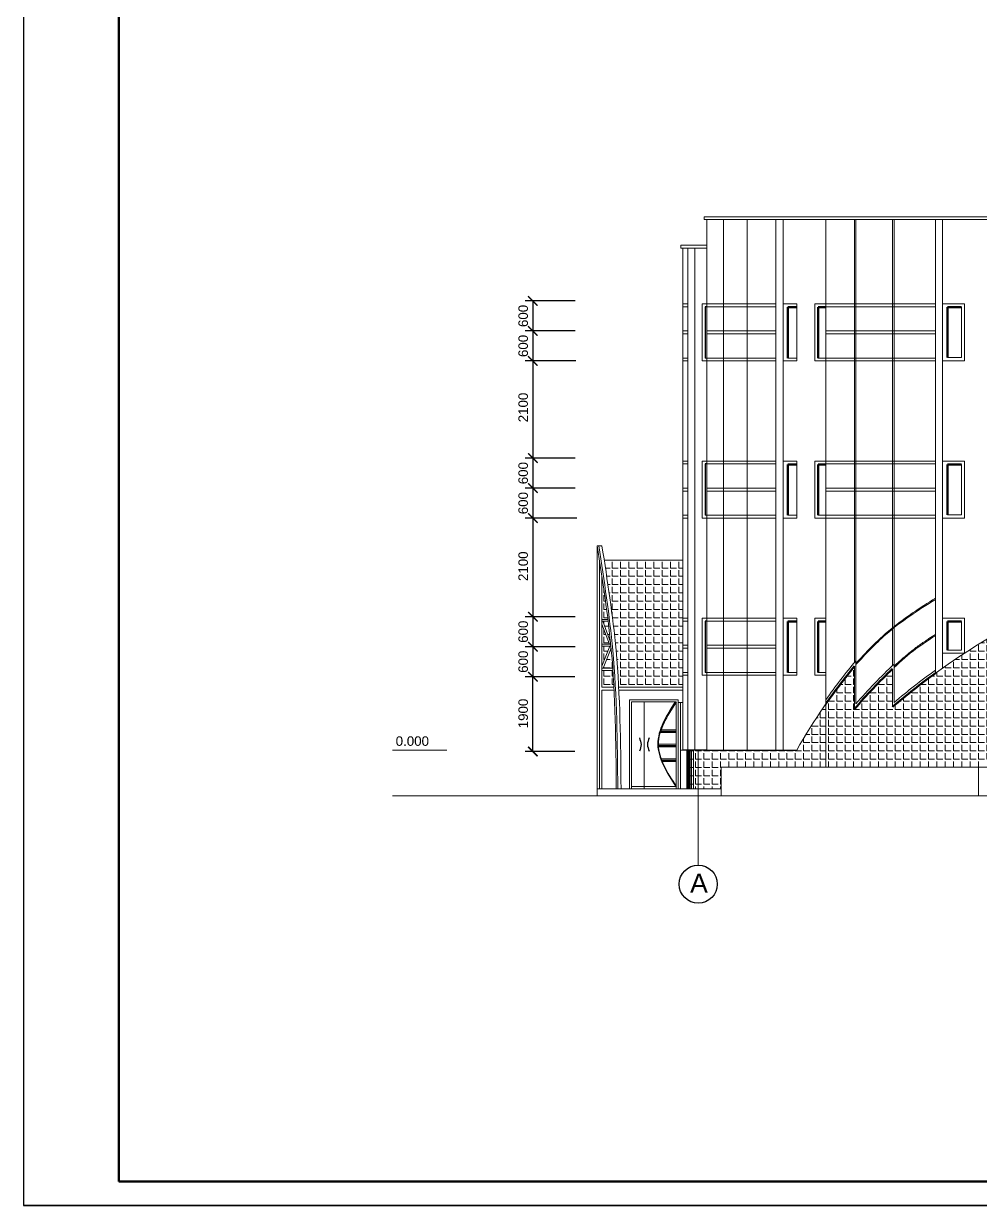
# Model space of a CAD drawing. Header units: millimetres. Extents: x -273 to 3634, y 3015 to 4572.
# Drawn here: x -272.9 to -72.1, y 3978 to 4226.1 of the extents above; entities that cross this region are included whole.
import ezdxf

# ---------------------------------------------------------------- set-up
doc = ezdxf.new("R2010")
doc.units = ezdxf.units.MM
doc.layers.add('@', color=250, linetype='Continuous', lineweight=60)
doc.styles.get("Standard").update_dxf_attribs({"font": 'arial.ttf', "height": 2})
doc.dimstyles.new('ISO-25', dxfattribs={"dimtxt": 2, "dimasz": 2, "dimexe": 1.6, "dimexo": 1, "dimgap": 1, "dimtad": 1, "dimdsep": 46, "dimtxsty": 'Standard', "dimblk": 'ARCHTICK', "dimcen": 2, "dimadec": 0, "dimazin": 0, "dimtfac": 1, "dimtmove": 0, "dimatfit": 3, "dimfxl": 1, "dimarcsym": 0})
pattern_1 = [(0, (-402.5253, 3013.3849), (0, 1.74625), [1.27, -0.47625]), (90, (-402.5253, 3013.3849), (-1.74625, 1e-16), [1.27, -0.47625])]

# ---------------------------------------------------------------- blocks, each defined once
blk = doc.blocks.new('*D50')
at = {"layer": '@', "color": 0, "lineweight": -2, "transparency": 16777216}
blk.add_line((-143.33, 4351.9), (-147.67, 4368.35), dxfattribs=at)
at = {"layer": '@', "color": 0, "lineweight": 15, "transparency": 16777216}
blk.add_solid([(-147.02, 4368.52), (-148.31, 4368.18), (-148.69, 4372.22)], dxfattribs=at)
at = {"layer": 'Defpoints', "color": 0, "lineweight": 15, "transparency": 16777216}
for p in [(-148.69, 4372.22), (-97.69, 4178.83)]:
    blk.add_point(p, dxfattribs=at)
at = {"layer": '@', "color": 0, "lineweight": 15, "transparency": 16777216, "insert": (-143.03, 4358.7), "char_height": 2, "attachment_point": 5, "rotation": 284.774}
blk.add_mtext('R=20.0m', dxfattribs=at)
blk = doc.blocks.new('*D51')
at = {"layer": '@', "color": 0, "lineweight": -2, "transparency": 16777216}
blk.add_line((-88.85, 4309.51), (-92.99, 4346.18), dxfattribs=at)
at = {"layer": '@', "color": 0, "lineweight": 15, "transparency": 16777216}
blk.add_solid([(-92.33, 4346.26), (-93.65, 4346.11), (-93.44, 4350.16)], dxfattribs=at)
at = {"layer": 'Defpoints', "color": 0, "lineweight": 15, "transparency": 16777216}
for p in [(-93.44, 4350.16), (-73.69, 4175.27)]:
    blk.add_point(p, dxfattribs=at)
at = {"layer": '@', "color": 0, "lineweight": 15, "transparency": 16777216, "insert": (-87.57, 4316.2), "char_height": 2, "attachment_point": 5, "rotation": 276.4445}
blk.add_mtext('R=17.6m', dxfattribs=at)
blk = doc.blocks.new('_ArchTick')
at = {"color": 0, "linetype": 'ByBlock', "lineweight": 15, "const_width": 0.15}
blk.add_lwpolyline([(-0.5, -0.5), (0.5, 0.5)], dxfattribs=at)
blk = doc.blocks.new('*D62')
at = {"layer": '@', "color": 0, "lineweight": -2, "transparency": 16777216}
for p, q in [((-157.19, 4088.95), (-167.59, 4088.95)), ((-165.99, 4073.25), (-165.99, 4088.95)), ((-157.19, 4073.25), (-167.59, 4073.25))]:
    blk.add_line(p, q, dxfattribs=at)
at = {"layer": 'Defpoints', "color": 0, "lineweight": 15, "transparency": 16777216}
for p in [(-165.99, 4088.95), (-156.19, 4088.95), (-156.19, 4073.25)]:
    blk.add_point(p, dxfattribs=at)
at = {"layer": '@', "color": 0, "lineweight": -2, "transparency": 16777216, "xscale": 2, "yscale": 2, "zscale": 2}
for p, rotation in [((-165.99, 4088.95), 90), ((-165.99, 4073.25), 270)]:
    blk.add_blockref('_ArchTick', p, dxfattribs=dict(at, rotation=rotation))
at = {"layer": '@', "color": 0, "lineweight": 15, "transparency": 16777216, "insert": (-168.01, 4081.23), "char_height": 2, "attachment_point": 5, "rotation": 90}
blk.add_mtext('1900', dxfattribs=at)
blk = doc.blocks.new('*D63')
at = {"layer": '@', "color": 0, "lineweight": -2, "transparency": 16777216}
for p, q in [((-157.14, 4095.25), (-167.59, 4095.25)), ((-165.99, 4095.25), (-165.99, 4088.95)), ((-166.99, 4088.95), (-167.59, 4088.95))]:
    blk.add_line(p, q, dxfattribs=at)
at = {"layer": 'Defpoints', "color": 0, "lineweight": 15, "transparency": 16777216}
for p in [(-156.14, 4095.25), (-165.99, 4088.95), (-165.99, 4088.95)]:
    blk.add_point(p, dxfattribs=at)
at = {"layer": '@', "color": 0, "lineweight": -2, "transparency": 16777216, "xscale": 2, "yscale": 2, "zscale": 2}
for p, rotation in [((-165.99, 4095.25), 90), ((-165.99, 4088.95), 270)]:
    blk.add_blockref('_ArchTick', p, dxfattribs=dict(at, rotation=rotation))
at = {"layer": '@', "color": 0, "lineweight": 15, "transparency": 16777216, "insert": (-168.01, 4092.1), "char_height": 2, "attachment_point": 5, "rotation": 90}
blk.add_mtext('600', dxfattribs=at)
blk = doc.blocks.new('*D64')
at = {"layer": '@', "color": 0, "lineweight": -2, "transparency": 16777216}
for p, q in [((-157.14, 4101.55), (-167.59, 4101.55)), ((-165.99, 4101.55), (-165.99, 4095.25)), ((-166.99, 4095.25), (-167.59, 4095.25))]:
    blk.add_line(p, q, dxfattribs=at)
at = {"layer": 'Defpoints', "color": 0, "lineweight": 15, "transparency": 16777216}
for p in [(-156.14, 4101.55), (-165.99, 4095.25), (-165.99, 4095.25)]:
    blk.add_point(p, dxfattribs=at)
at = {"layer": '@', "color": 0, "lineweight": -2, "transparency": 16777216, "xscale": 2, "yscale": 2, "zscale": 2}
for p, rotation in [((-165.99, 4101.55), 90), ((-165.99, 4095.25), 270)]:
    blk.add_blockref('_ArchTick', p, dxfattribs=dict(at, rotation=rotation))
at = {"layer": '@', "color": 0, "lineweight": 15, "transparency": 16777216, "insert": (-168.01, 4098.4), "char_height": 2, "attachment_point": 5, "rotation": 90}
blk.add_mtext('600', dxfattribs=at)
blk = doc.blocks.new('*D65')
at = {"layer": '@', "color": 0, "lineweight": -2, "transparency": 16777216}
for p, q in [((-156.76, 4122.25), (-167.59, 4122.25)), ((-165.99, 4122.25), (-165.99, 4101.55)), ((-166.99, 4101.55), (-167.59, 4101.55))]:
    blk.add_line(p, q, dxfattribs=at)
at = {"layer": 'Defpoints', "color": 0, "lineweight": 15, "transparency": 16777216}
for p in [(-155.76, 4122.25), (-165.99, 4101.55), (-165.99, 4101.55)]:
    blk.add_point(p, dxfattribs=at)
at = {"layer": '@', "color": 0, "lineweight": -2, "transparency": 16777216, "xscale": 2, "yscale": 2, "zscale": 2}
for p, rotation in [((-165.99, 4122.25), 90), ((-165.99, 4101.55), 270)]:
    blk.add_blockref('_ArchTick', p, dxfattribs=dict(at, rotation=rotation))
at = {"layer": '@', "color": 0, "lineweight": 15, "transparency": 16777216, "insert": (-168.01, 4112.15), "char_height": 2, "attachment_point": 5, "rotation": 90}
blk.add_mtext('2100', dxfattribs=at)
blk = doc.blocks.new('*D66')
at = {"layer": '@', "color": 0, "lineweight": -2, "transparency": 16777216}
for p, q in [((-157.14, 4134.85), (-167.59, 4134.85)), ((-165.99, 4134.85), (-165.99, 4128.55)), ((-166.99, 4128.55), (-167.59, 4128.55))]:
    blk.add_line(p, q, dxfattribs=at)
at = {"layer": 'Defpoints', "color": 0, "lineweight": 15, "transparency": 16777216}
for p in [(-156.14, 4134.85), (-165.99, 4128.55), (-165.99, 4128.55)]:
    blk.add_point(p, dxfattribs=at)
at = {"layer": '@', "color": 0, "lineweight": -2, "transparency": 16777216, "xscale": 2, "yscale": 2, "zscale": 2}
for p, rotation in [((-165.99, 4134.85), 90), ((-165.99, 4128.55), 270)]:
    blk.add_blockref('_ArchTick', p, dxfattribs=dict(at, rotation=rotation))
at = {"layer": '@', "color": 0, "lineweight": 15, "transparency": 16777216, "insert": (-168.01, 4131.7), "char_height": 2, "attachment_point": 5, "rotation": 90}
blk.add_mtext('600', dxfattribs=at)
blk = doc.blocks.new('*D67')
at = {"layer": '@', "color": 0, "lineweight": -2, "transparency": 16777216}
for p, q in [((-157.14, 4128.55), (-167.59, 4128.55)), ((-165.99, 4128.55), (-165.99, 4122.25)), ((-166.99, 4122.25), (-167.59, 4122.25))]:
    blk.add_line(p, q, dxfattribs=at)
at = {"layer": 'Defpoints', "color": 0, "lineweight": 15, "transparency": 16777216}
for p in [(-156.14, 4128.55), (-165.99, 4122.25), (-165.99, 4122.25)]:
    blk.add_point(p, dxfattribs=at)
at = {"layer": '@', "color": 0, "lineweight": -2, "transparency": 16777216, "xscale": 2, "yscale": 2, "zscale": 2}
for p, rotation in [((-165.99, 4128.55), 90), ((-165.99, 4122.25), 270)]:
    blk.add_blockref('_ArchTick', p, dxfattribs=dict(at, rotation=rotation))
at = {"layer": '@', "color": 0, "lineweight": 15, "transparency": 16777216, "insert": (-168.01, 4125.4), "char_height": 2, "attachment_point": 5, "rotation": 90}
blk.add_mtext('600', dxfattribs=at)
blk = doc.blocks.new('*D68')
at = {"layer": '@', "color": 0, "lineweight": -2, "transparency": 16777216}
for p, q in [((-157.14, 4161.55), (-167.59, 4161.55)), ((-165.99, 4161.55), (-165.99, 4155.25)), ((-166.99, 4155.25), (-167.59, 4155.25))]:
    blk.add_line(p, q, dxfattribs=at)
at = {"layer": 'Defpoints', "color": 0, "lineweight": 15, "transparency": 16777216}
for p in [(-156.14, 4161.55), (-165.99, 4155.25), (-165.99, 4155.25)]:
    blk.add_point(p, dxfattribs=at)
at = {"layer": '@', "color": 0, "lineweight": -2, "transparency": 16777216, "xscale": 2, "yscale": 2, "zscale": 2}
for p, rotation in [((-165.99, 4161.55), 90), ((-165.99, 4155.25), 270)]:
    blk.add_blockref('_ArchTick', p, dxfattribs=dict(at, rotation=rotation))
at = {"layer": '@', "color": 0, "lineweight": 15, "transparency": 16777216, "insert": (-168.01, 4158.4), "char_height": 2, "attachment_point": 5, "rotation": 90}
blk.add_mtext('600', dxfattribs=at)
blk = doc.blocks.new('*D69')
at = {"layer": '@', "color": 0, "lineweight": -2, "transparency": 16777216}
for p, q in [((-157.14, 4167.85), (-167.59, 4167.85)), ((-165.99, 4167.85), (-165.99, 4161.55)), ((-166.99, 4161.55), (-167.59, 4161.55))]:
    blk.add_line(p, q, dxfattribs=at)
at = {"layer": 'Defpoints', "color": 0, "lineweight": 15, "transparency": 16777216}
for p in [(-156.14, 4167.85), (-165.99, 4161.55), (-165.99, 4161.55)]:
    blk.add_point(p, dxfattribs=at)
at = {"layer": '@', "color": 0, "lineweight": -2, "transparency": 16777216, "xscale": 2, "yscale": 2, "zscale": 2}
for p, rotation in [((-165.99, 4167.85), 90), ((-165.99, 4161.55), 270)]:
    blk.add_blockref('_ArchTick', p, dxfattribs=dict(at, rotation=rotation))
at = {"layer": '@', "color": 0, "lineweight": 15, "transparency": 16777216, "insert": (-168.01, 4164.7), "char_height": 2, "attachment_point": 5, "rotation": 90}
blk.add_mtext('600', dxfattribs=at)
blk = doc.blocks.new('*D70')
at = {"layer": '@', "color": 0, "lineweight": -2, "transparency": 16777216}
for p, q in [((-156.99, 4155.25), (-167.59, 4155.25)), ((-165.99, 4155.25), (-165.99, 4134.85)), ((-166.99, 4134.85), (-167.59, 4134.85))]:
    blk.add_line(p, q, dxfattribs=at)
at = {"layer": 'Defpoints', "color": 0, "lineweight": 15, "transparency": 16777216}
for p in [(-155.99, 4155.25), (-165.99, 4134.85), (-165.99, 4134.85)]:
    blk.add_point(p, dxfattribs=at)
at = {"layer": '@', "color": 0, "lineweight": -2, "transparency": 16777216, "xscale": 2, "yscale": 2, "zscale": 2}
for p, rotation in [((-165.99, 4155.25), 90), ((-165.99, 4134.85), 270)]:
    blk.add_blockref('_ArchTick', p, dxfattribs=dict(at, rotation=rotation))
at = {"layer": '@', "color": 0, "lineweight": 15, "transparency": 16777216, "insert": (-168.01, 4145.48), "char_height": 2, "attachment_point": 5, "rotation": 90}
blk.add_mtext('2100', dxfattribs=at)

msp = doc.modelspace()

# ---------------------------------------------------------------- hatches: boundary and pattern name
at = {"layer": '@', "lineweight": 15}
h = msp.add_hatch(dxfattribs=at)
h.set_pattern_fill('ANGLE', color=0, scale=0.25, style=0)
h.set_pattern_definition(pattern_1)
edge = h.paths.add_edge_path()
edge.add_line((-134.48, 4113.445), (-151.014, 4113.445))
edge.add_spline(control_points=[(-151.014, 4113.445), (-150.039, 4107.145), (-148.733, 4098.264), (-148.114, 4089.324), (-147.976, 4086.726)], knot_values=[3.0323442, 3.0323442, 3.0323442, 3.0323442, 22.1357286, 29.9451581, 29.9451581, 29.9451581, 29.9451581], degree=3, periodic=0)
edge.add_line((-147.976, 4086.726), (-134.48, 4086.726))
edge.add_line((-134.48, 4086.726), (-134.48, 4113.445))
edge = h.paths.add_edge_path()
edge.add_line((-151.48, 4100.932), (-150.229, 4100.932))
edge.add_spline(control_points=[(-150.229, 4100.932), (-150.601, 4103.942), (-151.029, 4106.948), (-151.48, 4109.951)], knot_values=[6.5631918, 6.5631918, 6.5631918, 6.5631918, 15.6673677, 15.6673677, 15.6673677, 15.6673677], degree=3, periodic=0)
edge.add_line((-151.48, 4109.951), (-151.48, 4100.932))
edge = h.paths.add_edge_path()
edge.add_line((-150.188, 4100.598), (-151.297, 4100.598))
edge.add_line((-151.297, 4100.598), (-149.698, 4096.239))
edge.add_spline(control_points=[(-149.698, 4096.239), (-149.846, 4097.694), (-150.01, 4099.146), (-150.188, 4100.598)], knot_values=[16.0040137, 16.0040137, 16.0040137, 16.0040137, 20.3933235, 20.3933235, 20.3933235, 20.3933235], degree=3, periodic=0)
h.paths.add_polyline_path([(-151.48, 4095.766), (-149.92, 4095.766), (-151.48, 4100.02)])
h.paths.add_polyline_path([(-151.48, 4091.171), (-149.81, 4095.374), (-151.48, 4095.374)])
edge = h.paths.add_edge_path()
edge.add_line((-151.243, 4090.746), (-149.225, 4090.746))
edge.add_spline(control_points=[(-149.225, 4090.746), (-149.315, 4092.001), (-149.428, 4093.404), (-149.558, 4094.806), (-149.573, 4094.956)], knot_values=[21.6844941, 21.6844941, 21.6844941, 21.6844941, 25.4623589, 25.9135934, 25.9135934, 25.9135934, 25.9135934], degree=3, periodic=0)
edge.add_line((-149.573, 4094.956), (-151.243, 4090.746))
edge = h.paths.add_edge_path()
edge.add_spline(control_points=[(-148.976, 4086.726), (-149.038, 4087.892), (-149.108, 4089.058), (-149.188, 4090.223)], knot_values=[26.4387806, 26.4387806, 26.4387806, 26.4387806, 29.9451581, 29.9451581, 29.9451581, 29.9451581], degree=3, periodic=0)
edge.add_line((-149.188, 4090.223), (-151.48, 4090.223))
edge.add_line((-151.48, 4090.223), (-151.48, 4086.726))
edge.add_line((-151.48, 4086.726), (-148.976, 4086.726))
h.paths.add_polyline_path([(-133.687, 4065.445), (-133.557, 4065.445), (-133.557, 4073.545), (-133.687, 4073.545)])
h.paths.add_polyline_path([(-133.557, 4065.445), (-133.48, 4065.445), (-133.48, 4073.545), (-133.557, 4073.545)])
h.paths.add_polyline_path([(-133.18, 4073.545), (-133.48, 4073.545), (-133.48, 4065.445), (-133.18, 4065.445)])
h.paths.add_polyline_path([(-132.689, 4073.545), (-133.18, 4073.545), (-133.18, 4065.445), (-132.689, 4065.445)])
h.paths.add_polyline_path([(-131.38, 4073.545), (-132.689, 4073.545), (-132.689, 4065.445), (-131.38, 4065.445)])
h.paths.add_polyline_path([(-126.48, 4069.945), (-104.483, 4069.945), (-104.483, 4083.256, 0.0235939), (-110.582, 4073.545), (-129.48, 4073.545), (-131.38, 4073.545), (-131.38, 4065.445), (-126.48, 4065.445)])
h = msp.add_hatch(dxfattribs=at)
h.set_pattern_fill('ANGLE', color=0, scale=0.25, style=0)
h.set_pattern_definition(pattern_1)
h.paths.add_polyline_path([(-64.995, 4072.945), (-58.343, 4072.945), (-58.343, 4074.445), (-48.48, 4074.445), (-48.48, 4102.245), (-60.505, 4102.245, 0.0642343), (-90.483, 4082.634), (-90.483, 4090.621, 0.0239454), (-98.483, 4082.168), (-98.483, 4091.169, 0.020428), (-104.483, 4083.256), (-104.483, 4069.945), (-71.646, 4069.945), (-71.646, 4071.445), (-64.995, 4071.445)])

# ---------------------------------------------------------------- linework, layer by layer
at = {"layer": '@', "color": 0, "lineweight": 30}
for p, q in [((-272.864, 4571.956), (-272.864, 3977.956)), ((-129.48, 4166.645), (-129.812, 4166.645)), ((-129.812, 4166.645), (-129.812, 4155.845)), ((-129.812, 4133.645), (-129.812, 4122.845)), ((-129.48, 4133.645), (-129.812, 4133.645)), ((-129.812, 4100.645), (-129.812, 4089.845)), ((-129.48, 4100.645), (-129.812, 4100.645)), ((-129.48, 4073.545), (-134.48, 4073.545)), ((-129.48, 4073.545), (-110.582, 4073.545)), ((-272.864, 3977.956), (568.136, 3977.956)), ((568.136, 3977.956), (-272.864, 3977.956))]:
    msp.add_line(p, q, dxfattribs=at)
at = {"layer": '@', "color": 0, "lineweight": 50}
for p, q in [((-252.864, 4566.956), (-252.864, 3982.956)), ((-112.483, 4166.545), (-110.557, 4166.545)), ((-112.483, 4166.545), (-112.483, 4155.845)), ((-106.071, 4166.545), (-106.071, 4155.845)), ((-104.483, 4166.545), (-106.071, 4166.545)), ((-78.986, 4166.545), (-78.986, 4155.945)), ((-78.986, 4166.545), (-75.986, 4166.545)), ((-112.483, 4133.545), (-112.483, 4122.845)), ((-112.483, 4133.545), (-110.557, 4133.545)), ((-106.071, 4133.545), (-106.071, 4122.845)), ((-104.483, 4133.545), (-106.071, 4133.545)), ((-78.986, 4133.545), (-78.986, 4122.945)), ((-78.986, 4133.545), (-75.986, 4133.545)), ((-112.483, 4100.545), (-112.483, 4089.845)), ((-112.483, 4100.545), (-110.557, 4100.545)), ((-106.071, 4100.545), (-106.071, 4089.845)), ((-104.483, 4100.545), (-106.071, 4100.545)), ((-78.986, 4100.545), (-78.986, 4094.499)), ((-78.986, 4100.545), (-75.986, 4100.545)), ((-135.925, 4077.387), (-139.242, 4077.387)), ((-135.925, 4074.341), (-139.688, 4074.341)), ((-135.925, 4071.294), (-138.95, 4071.294)), ((563.136, 3982.956), (-252.864, 3982.956))]:
    msp.add_line(p, q, dxfattribs=at)
at = {"layer": '@', "color": 0, "lineweight": 15}
for p, q in [((-130.016, 4185.545), (-19.48, 4185.545)), ((-130.016, 4185.545), (-130.016, 4184.945)), ((-130.016, 4184.945), (-19.48, 4184.945)), ((-129.48, 4184.945), (-129.48, 4073.545)), ((-125.98, 4184.945), (-125.98, 4073.545)), ((-120.98, 4184.945), (-120.98, 4073.545)), ((-114.98, 4184.945), (-114.98, 4073.545)), ((-113.483, 4184.945), (-113.483, 4073.545)), ((-104.483, 4184.945), (-104.483, 4069.945)), ((-98.483, 4184.945), (-98.483, 4091.952)), ((-98.183, 4184.945), (-98.183, 4083.278)), ((-90.483, 4184.945), (-90.483, 4091.312)), ((-90.183, 4184.945), (-90.183, 4083.545)), ((-81.483, 4184.945), (-81.483, 4089.716)), ((-79.986, 4184.945), (-79.986, 4090.783)), ((-134.48, 4179.545), (-134.94, 4179.545)), ((-134.94, 4179.545), (-134.94, 4178.945)), ((-134.48, 4178.945), (-134.94, 4178.945)), ((-134.48, 4179.545), (-129.48, 4179.545)), ((-134.48, 4073.545), (-134.48, 4178.945)), ((-134.48, 4178.945), (-129.48, 4178.945)), ((-133.48, 4073.545), (-133.48, 4178.945)), ((-131.98, 4073.545), (-131.98, 4178.945)), ((-133.48, 4167.245), (-134.48, 4167.245)), ((-133.48, 4166.645), (-134.48, 4166.645)), ((-129.48, 4167.245), (-130.43, 4167.245)), ((-130.43, 4167.245), (-130.43, 4155.245)), ((-129.48, 4167.245), (-114.98, 4167.245)), ((-129.48, 4166.645), (-114.98, 4166.645)), ((-113.483, 4167.245), (-112.483, 4167.245)), ((-112.483, 4167.245), (-110.557, 4167.245)), ((-110.557, 4155.245), (-110.557, 4167.245)), ((-106.78, 4167.245), (-106.78, 4155.245)), ((-104.483, 4167.245), (-106.78, 4167.245)), ((-104.483, 4167.245), (-81.483, 4167.245)), ((-104.483, 4166.645), (-81.483, 4166.645)), ((-79.986, 4167.245), (-78.986, 4167.245)), ((-78.986, 4167.245), (-75.986, 4167.245)), ((-75.986, 4167.245), (-75.386, 4167.245)), ((-75.986, 4155.945), (-75.986, 4166.545)), ((-75.386, 4167.245), (-75.386, 4155.245)), ((-133.48, 4161.545), (-134.48, 4161.545)), ((-129.48, 4161.545), (-114.98, 4161.545)), ((-104.483, 4161.545), (-81.483, 4161.545)), ((-133.48, 4160.945), (-134.48, 4160.945)), ((-129.48, 4160.945), (-114.98, 4160.945)), ((-104.483, 4160.945), (-81.483, 4160.945)), ((-133.48, 4155.845), (-134.48, 4155.845)), ((-133.48, 4155.245), (-134.48, 4155.245)), ((-129.48, 4155.245), (-130.43, 4155.245)), ((-129.812, 4155.845), (-129.48, 4155.845)), ((-129.48, 4155.845), (-114.98, 4155.845)), ((-129.48, 4155.245), (-114.98, 4155.245)), ((-113.483, 4155.245), (-112.483, 4155.245)), ((-112.483, 4155.845), (-110.557, 4155.845)), ((-112.483, 4155.245), (-110.557, 4155.245)), ((-104.483, 4155.245), (-106.78, 4155.245)), ((-104.483, 4155.845), (-106.071, 4155.845)), ((-104.483, 4155.845), (-81.483, 4155.845)), ((-104.483, 4155.245), (-81.483, 4155.245)), ((-79.986, 4155.245), (-78.986, 4155.245)), ((-78.986, 4155.945), (-75.986, 4155.945)), ((-78.986, 4155.245), (-75.386, 4155.245)), ((-133.48, 4134.245), (-134.48, 4134.245)), ((-130.43, 4134.245), (-130.43, 4122.245)), ((-129.48, 4134.245), (-130.43, 4134.245)), ((-129.48, 4134.245), (-114.98, 4134.245)), ((-113.483, 4134.245), (-112.483, 4134.245)), ((-112.483, 4134.245), (-110.557, 4134.245)), ((-110.557, 4122.245), (-110.557, 4134.245)), ((-106.78, 4134.245), (-106.78, 4122.245)), ((-104.483, 4134.245), (-106.78, 4134.245)), ((-104.483, 4134.245), (-81.483, 4134.245)), ((-79.986, 4134.245), (-78.986, 4134.245)), ((-78.986, 4134.245), (-75.986, 4134.245)), ((-75.986, 4134.245), (-75.386, 4134.245)), ((-75.386, 4134.245), (-75.386, 4122.245)), ((-133.48, 4133.645), (-134.48, 4133.645)), ((-129.48, 4133.645), (-114.98, 4133.645)), ((-104.483, 4133.645), (-81.483, 4133.645)), ((-75.986, 4122.945), (-75.986, 4133.545)), ((-133.48, 4128.545), (-134.48, 4128.545)), ((-133.48, 4127.945), (-134.48, 4127.945)), ((-129.48, 4128.545), (-114.98, 4128.545)), ((-129.48, 4127.945), (-114.98, 4127.945)), ((-104.483, 4128.545), (-81.483, 4128.545)), ((-104.483, 4127.945), (-81.483, 4127.945)), ((-133.48, 4122.845), (-134.48, 4122.845)), ((-133.48, 4122.245), (-134.48, 4122.245)), ((-129.48, 4122.245), (-130.43, 4122.245)), ((-129.812, 4122.845), (-129.48, 4122.845)), ((-129.48, 4122.845), (-114.98, 4122.845)), ((-129.48, 4122.245), (-114.98, 4122.245)), ((-113.483, 4122.245), (-112.483, 4122.245)), ((-112.483, 4122.845), (-110.557, 4122.845)), ((-112.483, 4122.245), (-110.557, 4122.245)), ((-104.483, 4122.245), (-106.78, 4122.245)), ((-104.483, 4122.845), (-106.071, 4122.845)), ((-104.483, 4122.845), (-81.483, 4122.845)), ((-104.483, 4122.245), (-81.483, 4122.245)), ((-79.986, 4122.245), (-78.986, 4122.245)), ((-78.986, 4122.945), (-75.986, 4122.945)), ((-78.986, 4122.245), (-75.386, 4122.245)), ((-152.48, 4116.445), (-152.48, 4063.945)), ((-152.48, 4116.445), (-151.48, 4116.445)), ((-151.98, 4113.228), (-151.98, 4065.445)), ((-151.014, 4113.445), (-134.48, 4113.445)), ((-151.48, 4109.951), (-151.48, 4086.726)), ((-151.48, 4100.932), (-150.229, 4100.932)), ((-151.48, 4100.598), (-150.188, 4100.598)), ((-151.48, 4100.02), (-149.92, 4095.766)), ((-151.297, 4100.598), (-149.698, 4096.239)), ((-133.48, 4101.245), (-134.48, 4101.245)), ((-133.48, 4100.645), (-134.48, 4100.645)), ((-130.43, 4101.245), (-130.43, 4089.245)), ((-129.48, 4101.245), (-130.43, 4101.245)), ((-129.48, 4101.245), (-114.98, 4101.245)), ((-129.48, 4100.645), (-114.98, 4100.645)), ((-113.483, 4101.245), (-112.483, 4101.245)), ((-112.483, 4101.245), (-110.557, 4101.245)), ((-110.557, 4089.245), (-110.557, 4101.245)), ((-106.78, 4101.245), (-106.78, 4089.245)), ((-104.483, 4101.245), (-106.78, 4101.245)), ((-79.986, 4101.245), (-78.986, 4101.245)), ((-78.986, 4101.245), (-75.986, 4101.245)), ((-75.986, 4101.245), (-75.386, 4101.245)), ((-75.986, 4094.499), (-75.986, 4100.545)), ((-75.386, 4101.245), (-75.386, 4093.882)), ((-151.48, 4095.766), (-149.651, 4095.766)), ((-151.48, 4095.374), (-149.613, 4095.374)), ((-151.48, 4091.171), (-149.81, 4095.374)), ((-151.243, 4090.746), (-149.573, 4094.956)), ((-133.48, 4095.545), (-134.48, 4095.545)), ((-133.48, 4094.945), (-134.48, 4094.945)), ((-129.48, 4095.545), (-114.98, 4095.545)), ((-129.48, 4094.945), (-114.98, 4094.945)), ((-78.986, 4094.499), (-75.986, 4094.499)), ((-75.386, 4093.882), (-79.986, 4093.882)), ((-151.48, 4090.746), (-149.225, 4090.746)), ((-151.48, 4090.223), (-149.188, 4090.223)), ((-133.48, 4089.845), (-134.48, 4089.845)), ((-133.48, 4089.245), (-134.48, 4089.245)), ((-129.48, 4089.245), (-130.43, 4089.245)), ((-129.812, 4089.845), (-129.48, 4089.845)), ((-129.48, 4089.845), (-114.98, 4089.845)), ((-129.48, 4089.245), (-114.98, 4089.245)), ((-113.483, 4089.245), (-112.483, 4089.245)), ((-112.483, 4089.845), (-110.557, 4089.845)), ((-112.483, 4089.245), (-110.557, 4089.245)), ((-104.483, 4089.245), (-106.78, 4089.245)), ((-104.483, 4089.845), (-106.071, 4089.845)), ((-98.483, 4091.169), (-98.483, 4082.168)), ((-90.483, 4090.621), (-90.483, 4082.634)), ((-151.48, 4086.726), (-148.976, 4086.726)), ((-147.976, 4086.726), (-134.48, 4086.726)), ((-151.48, 4086.126), (-148.945, 4086.126)), ((-151.48, 4086.126), (-151.48, 4065.445)), ((-147.945, 4086.126), (-134.48, 4086.126)), ((-145.71, 4084.126), (-135.48, 4084.126)), ((-145.71, 4065.445), (-145.71, 4084.126)), ((-135.48, 4084.126), (-135.48, 4065.445)), ((-145.265, 4083.681), (-135.925, 4083.681)), ((-145.265, 4065.445), (-145.265, 4083.681)), ((-142.596, 4065.445), (-142.596, 4083.681)), ((-135.925, 4083.681), (-135.925, 4065.445)), ((-135.48, 4083.545), (-134.48, 4083.545)), ((-134.98, 4083.545), (-134.98, 4065.445)), ((-135.925, 4077.832), (-139.105, 4077.832)), ((-135.925, 4074.785), (-139.7, 4074.785)), ((-195.48, 4073.545), (-184.01, 4073.545)), ((-135.925, 4071.739), (-139.119, 4071.739)), ((-134.48, 4073.545), (-134.98, 4073.545)), ((-133.687, 4073.545), (-133.687, 4065.445)), ((-133.64, 4073.532), (-133.64, 4065.432)), ((-133.557, 4073.545), (-133.557, 4065.445)), ((-133.48, 4073.545), (-133.48, 4065.445)), ((-133.348, 4073.545), (-133.348, 4065.445)), ((-133.18, 4073.545), (-133.18, 4065.445)), ((-132.98, 4073.545), (-132.98, 4065.445)), ((-132.689, 4073.545), (-132.689, 4065.445)), ((-132.282, 4073.496), (-132.282, 4065.396)), ((-131.281, 4073.496), (-131.281, 4065.396)), ((-126.48, 4063.945), (-126.48, 4069.945)), ((-126.48, 4069.945), (0.52, 4069.945)), ((-72.48, 4063.945), (-72.48, 4069.945)), ((-126.48, 4065.445), (-152.48, 4065.445)), ((-145.265, 4065.89), (-135.925, 4065.89)), ((-131.281, 4065.396), (-131.281, 4049.396)), ((-195.48, 4063.945), (227.52, 4063.945))]:
    msp.add_line(p, q, dxfattribs=at)
at = {"layer": '@', "color": 0, "lineweight": 30}
msp.add_circle((-131.281, 4045.396), 4, dxfattribs=at)
at = {"layer": '@', "color": 0, "lineweight": 15}
for centre, radius, start, end in [((0.52, 3976.245), 140, 98.46139, 130.54316), ((-4.693, 4013.814), 122.074, 139.98232, 144.83076), ((-6.289, 4002.919), 122.074, 133.4119, 138.83113), ((-4.693, 4013.814), 121.574, 140.48549, 150.5729), ((0.52, 3976.245), 140.5, 125.70771, 130.20859)]:
    msp.add_arc(centre, radius, start, end, dxfattribs=at)
at = {"layer": '@', "color": 0, "lineweight": 50}
for centre, radius, start, end in [((-4.693, 4013.814), 121.574, 140.48549, 145.16659), ((-6.289, 4002.919), 121.574, 133.83091, 139.31774), ((0.52, 3976.245), 140, 125.85492, 130.54316)]:
    msp.add_arc(centre, radius, start, end, dxfattribs=at)
at = {"layer": '@', "color": 0, "lineweight": 15}
for points in [[(-152.48, 4116.445), (-149.531, 4094.507), (-148.48, 4065.445)], [(-152.164, 4116.445), (-149.215, 4094.507), (-148.164, 4065.445)], [(-151.48, 4116.445), (-148.531, 4094.507), (-147.48, 4065.445)]]:
    msp.add_spline(points, degree=3, dxfattribs=at)
for points, knots in [([(-98.183, 4091.762), (-97.801, 4092.175), (-97.419, 4092.587), (-96.227, 4093.863), (-95.41, 4094.72), (-93.729, 4096.398), (-92.866, 4097.219), (-90.176, 4099.572), (-88.26, 4100.989), (-84.711, 4103.405), (-83.098, 4104.432), (-81.483, 4105.452)], [0.5285982, 0.5285982, 0.5285982, 0.5285982, 2.2079033, 2.2079033, 5.7429073, 5.7429073, 9.3052855, 9.3052855, 16.4300419, 16.4300419, 22.1253073, 22.1253073, 22.1253073, 22.1253073]), ([(-98.183, 4091.493), (-96.162, 4093.68), (-91.215, 4098.981), (-85.107, 4102.91), (-81.483, 4105.199)], [0.4404013, 0.4404013, 0.4404013, 0.4404013, 9.3390847, 22.1253073, 22.1253073, 22.1253073, 22.1253073]), ([(-90.183, 4091.152), (-89.82, 4091.481), (-89.456, 4091.81), (-88.329, 4092.814), (-87.56, 4093.482), (-86.142, 4094.632), (-85.501, 4095.121), (-84.189, 4096.057), (-83.52, 4096.505), (-82.393, 4097.238), (-81.938, 4097.528), (-81.483, 4097.817)], [0.458892, 0.458892, 0.458892, 0.458892, 1.9250366, 1.9250366, 4.9671184, 4.9671184, 7.369606, 7.369606, 9.7720936, 9.7720936, 11.3850911, 11.3850911, 11.3850911, 11.3850911]), ([(-90.183, 4090.892), (-88.69, 4092.245), (-85.96, 4094.692), (-82.88, 4096.678), (-81.483, 4097.563)], [0.4039957, 0.4039957, 0.4039957, 0.4039957, 6.4326626, 11.3850911, 11.3850911, 11.3850911, 11.3850911])]:
    msp.add_open_spline(points, degree=3, knots=knots, dxfattribs=at)
at = {"layer": '@', "color": 0, "lineweight": 30}
msp.add_open_spline([(-136.131, 4083.681), (-137.956, 4080.726), (-141.589, 4074.78), (-137.882, 4068.866), (-136.002, 4065.89)], degree=3, knots=[0.1227135, 0.1227135, 0.1227135, 0.1227135, 10.8885106, 21.7891712, 21.7891712, 21.7891712, 21.7891712], dxfattribs=at)
for points in [[(-135.925, 4083.681), (-139.7, 4074.721), (-135.925, 4065.89)], [(-143.634, 4076.143), (-143.269, 4074.724), (-143.618, 4073.355)], [(-141.559, 4076.143), (-141.924, 4074.724), (-141.575, 4073.355)]]:
    msp.add_spline(points, degree=3, dxfattribs=at)

# ---------------------------------------------------------------- texts
at = {"layer": '@', "color": 0, "lineweight": 15}
for s, height, p in [('0.000', 2, (-194.778, 4074.438)), ('А', 4, (-132.986, 4043.603))]:
    msp.add_text(s, height=height, dxfattribs=at).set_placement(p)

# ---------------------------------------------------------------- dimensions: what is measured, and where the dimension line sits
for center, mpoint, text, picture, middle in [((-97.686, 4178.829), (-148.688, 4372.217), 'R=20.0m', '*D50', (-144.988, 4358.189)), ((-73.686, 4175.268), (-93.441, 4350.156), 'R=17.6m', '*D51', (-89.58, 4315.974))]:
    dim = msp.add_radius_dim(center=center, mpoint=mpoint, text=text, dimstyle='ISO-25', override={"dimasz": 4, "dimsah": 1}, dxfattribs=at)
    dim.commit()
    dim.dimension.update_dxf_attribs({"geometry": picture, "text_midpoint": middle, "dimtype": 164})
for base, p1, p2, text, picture, middle in [((-165.989, 4161.545), (-156.136, 4167.845), (-165.989, 4161.545), '600', '*D69', (-165.989, 4164.695)), ((-165.989, 4155.245), (-156.136, 4161.545), (-165.989, 4155.245), '600', '*D68', (-165.989, 4158.395)), ((-165.989, 4134.845), (-155.987, 4155.245), (-165.989, 4134.845), '2100', '*D70', (-165.989, 4145.478)), ((-165.989, 4128.545), (-156.136, 4134.845), (-165.989, 4128.545), '600', '*D66', (-165.989, 4131.695)), ((-165.989, 4122.245), (-156.136, 4128.545), (-165.989, 4122.245), '600', '*D67', (-165.989, 4125.395)), ((-165.989, 4101.545), (-155.76, 4122.245), (-165.989, 4101.545), '2100', '*D65', (-165.989, 4112.149)), ((-165.989, 4095.245), (-156.136, 4101.545), (-165.989, 4095.245), '600', '*D64', (-165.989, 4098.395)), ((-165.989, 4088.945), (-156.136, 4095.245), (-165.989, 4088.945), '600', '*D63', (-165.989, 4092.095)), ((-165.989, 4088.945), (-156.185, 4073.245), (-156.185, 4088.945), '1900', '*D62', (-165.989, 4081.228))]:
    dim = msp.add_linear_dim(base=base, p1=p1, p2=p2, angle=90, text=text, dimstyle='ISO-25', dxfattribs=at)
    dim.commit()
    dim.dimension.update_dxf_attribs({"geometry": picture, "text_midpoint": middle, "dimtype": 160})

doc.saveas('drawing.dxf')
